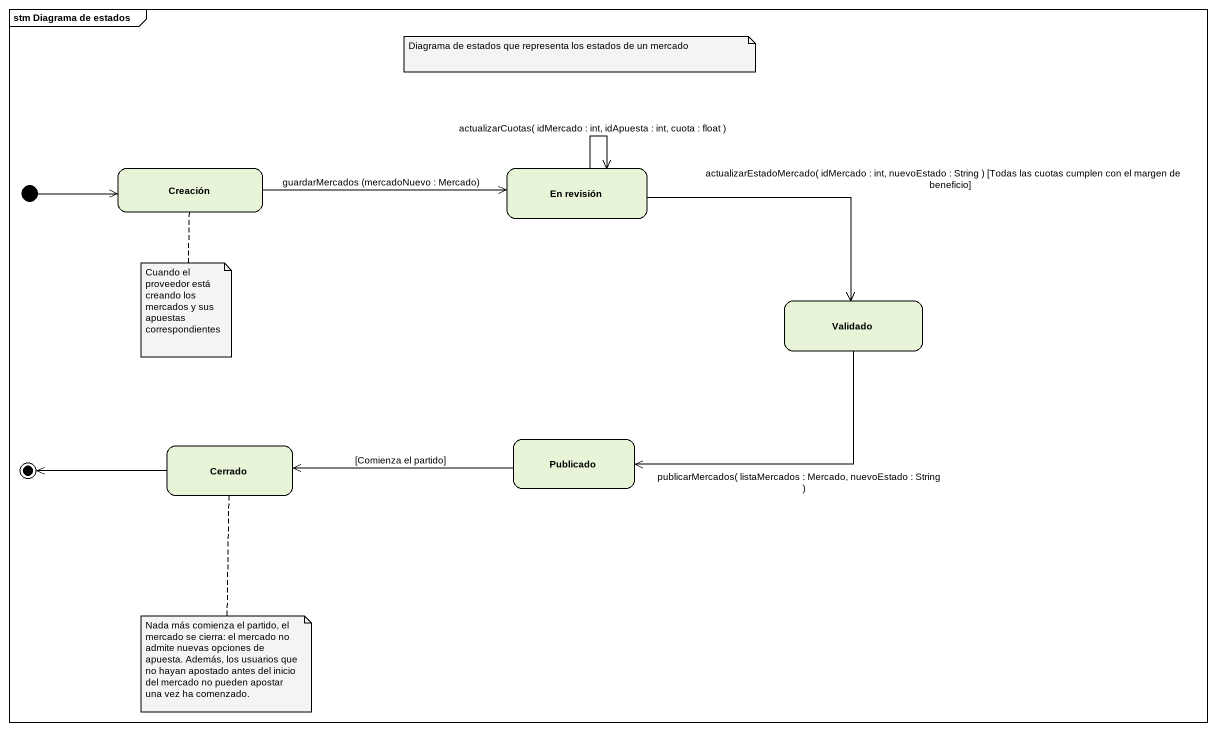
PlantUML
@startuml
mainframe stm Diagrama de estados
hide empty description
state Creación
state "En revisión" as En_revisión
state Validado
state Cerrado
state Publicado
[*] -right-> Creación
Creación -right-> En_revisión : guardarMercados (mercadoNuevo : Mercado)
En_revisión --> En_revisión : actualizarCuotas( idMercado : int, idApuesta : int, cuota : float )
En_revisión -right-> Validado : actualizarEstadoMercado( idMercado : int, nuevoEstado : String ) [Todas las cuotas cumplen con el margen de beneficio]
Validado -left-> Publicado : publicarMercados( listaMercados : Mercado, nuevoEstado : String )
Publicado -left-> Cerrado : [Comienza el partido]
Cerrado -left-> [*]
note as N1
  Diagrama de estados que representa los estados de un mercado
end note
note bottom of Creación : Cuando el proveedor está creando los mercados y sus apuestas correspondientes
note bottom of Cerrado : Nada más comienza el partido, el mercado se cierra: el mercado no admite nuevas opciones de apuesta. Además, los usuarios que no hayan apostado antes del inicio del mercado no pueden apostar una vez ha comenzado.
@enduml
